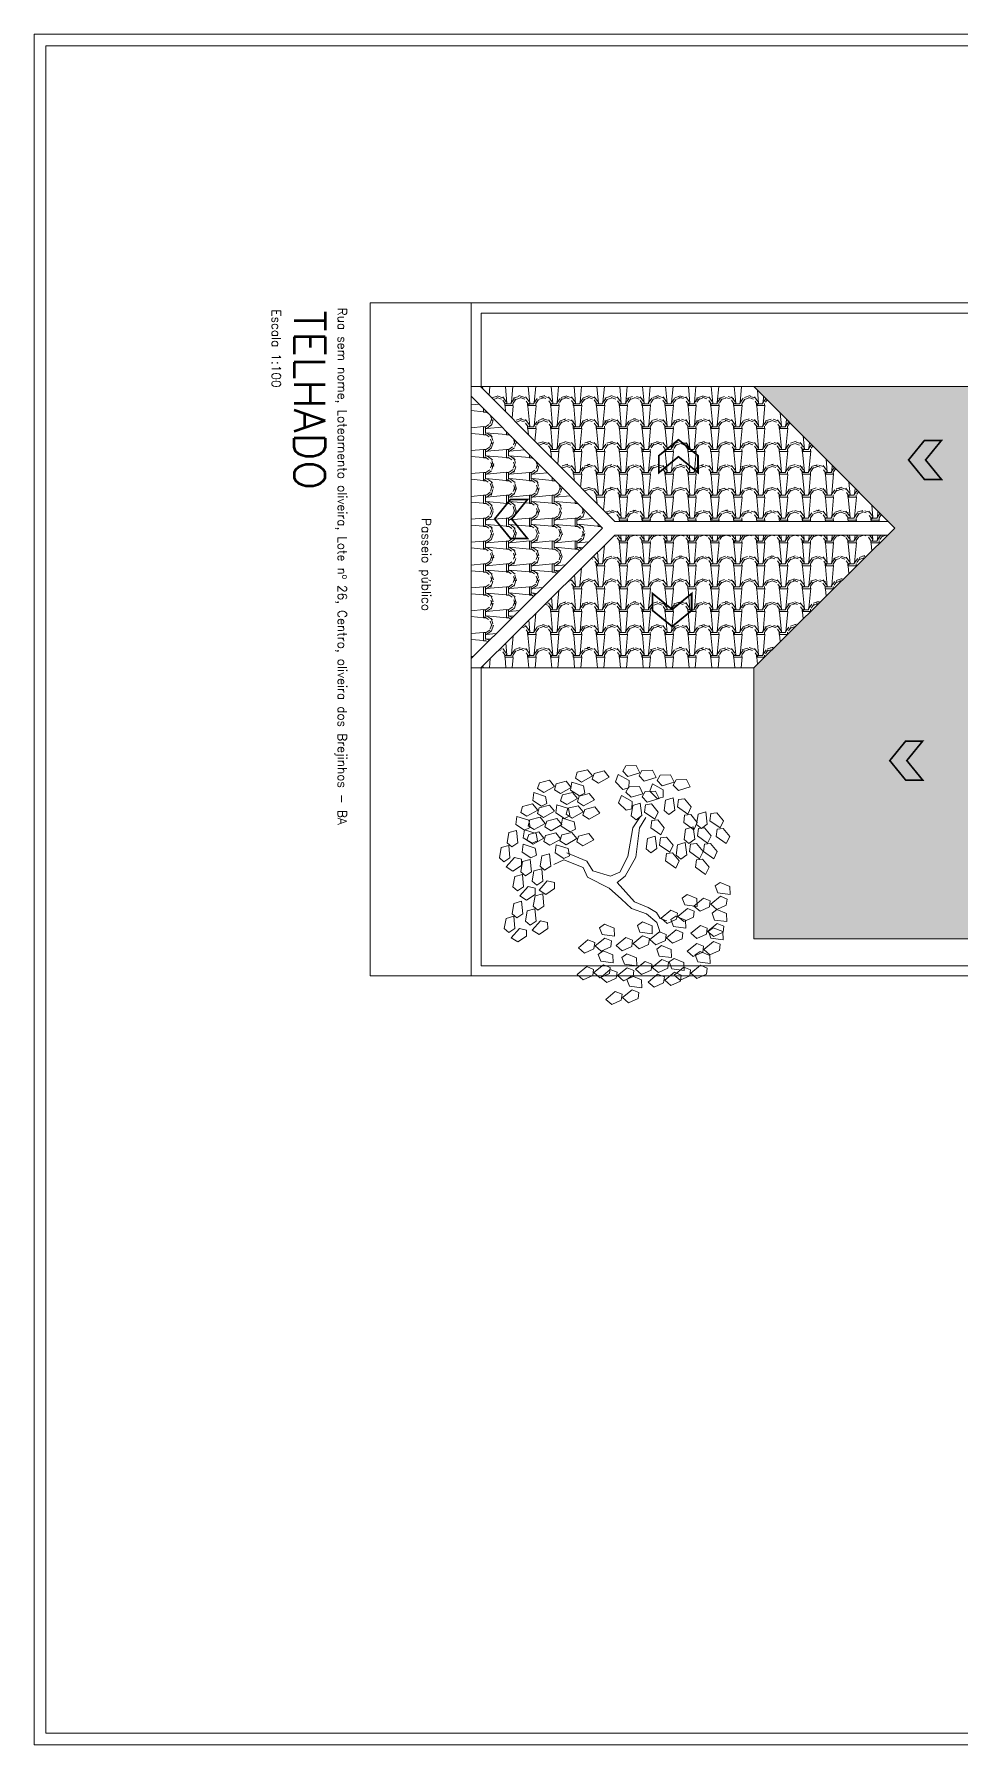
# Model space of a CAD drawing. Header units: metres. Extents: x 1628 to 1845, y 824 to 931.
# Drawn here: x 1682.78 to 1696.55, y 860.7 to 886.12 of the extents above; entities that cross this region are included whole.
import ezdxf

# ---------------------------------------------------------------- set-up
doc = ezdxf.new("R2010")
doc.units = ezdxf.units.M
doc.header["$LTSCALE"] = 0.15
doc.layers.get('0').update_dxf_attribs({"lineweight": 0, "plot": 0})
for name, color, linetype, lineweight in [('Alvenaria ext', 5, 'Continuous', 5), ('Alvenaria int', 150, 'Continuous', 5), ('Cotas', 1, 'Continuous', 0), ('Humanização', 108, 'Continuous', 0), ('JARDIM', 90, 'Continuous', 0), ('Telhado', 2, 'Continuous', 0), ('Texto', 7, 'Continuous', 0)]:
    doc.layers.add(name, color=color, linetype=linetype, lineweight=lineweight)
doc.styles.add('lunardi 02', font='romans.shx', dxfattribs={"height": 0.2})
doc.styles.add('lunardi 04', font='romans.shx', dxfattribs={"height": 0.4})
pattern_1 = [(35.2176, (0.034, -0.3128), (-3.39999971662, -2.3800003956), [0.07074958, -7.00419244]), (70.71, (0.0918, -0.272), (-2.03999540797, -5.78000176264), [0.07204464, -7.13242616]), (109.29, (0.1156, -0.204), (-2.03999540797, 5.78000176264), [0.07204464, -7.13242616]), (144.7824, (0.0918, -0.136), (-3.39999971662, 2.3800003956), [0.07074958, -7.00419244]), (180, (0.034, -0.0952), (-0.34, -0.34), [0.034, -0.306]), (0, (-6e-17, -0.3128), (0.34, 0.34), [0.034, -0.306]), (270, (0.0272, -0.3128), (0.34, -0.34), [0.0272, -0.3128]), (270, (-6e-17, -0.3128), (0.34, -0.34), [0.0272, -0.3128]), (35.5377, (0.0442, -0.34), (1.3599994043, 1.020000535), [0.0877438, -2.83704704]), (72.2553, (0.1156, -0.289), (2.38000365932, 7.47999871862), [0.08924592, -8.83534914]), (107.7447, (0.1428, -0.204), (2.38000365932, -7.47999871862), [0.08924592, -8.83534914]), (144.4623, (0.1156, -0.119), (1.3599994043, -1.020000535), [0.0877438, -2.83704704]), (180, (0.0442, -0.068), (-0.34, -0.34), [0.017, -0.323]), (0, (0.0272, -0.34), (0.34, 0.34), [0.017, -0.323]), (270, (0.0272, -5e-18), (0.34, -0.34), [0.068, -0.272]), (270, (0, 0), (0.34, -0.34), [0.0952, -0.2448]), (354.8056, (0.0408, -0.068), (-3.4000002278, 0.3399983764), [0.30043386, -3.45498888]), (5.1944, (0.0408, -0.34), (3.4000002278, 0.3399983764), [0.30043386, -3.45498888])]

# ---------------------------------------------------------------- blocks, each defined once
blk = doc.blocks.new('L', base_point=(1.3683, 0.5913))
for p, q in [((1.2809, 0.65), (1.3117, 0.675)), ((1.2937, 0.5998), (1.2809, 0.65)), ((1.3225, 0.5909), (1.2937, 0.5998)), ((1.3117, 0.675), (1.3419, 0.6213)), ((1.3419, 0.6213), (1.3225, 0.5909)), ((1.2753, 0.5668), (1.3061, 0.5917)), ((1.2881, 0.5166), (1.2753, 0.5668)), ((1.3169, 0.5076), (1.2881, 0.5166)), ((1.3061, 0.5917), (1.3362, 0.538)), ((1.3362, 0.538), (1.3169, 0.5076)), ((1.337, 0.4891), (1.3557, 0.5478)), ((1.3557, 0.5478), (1.3911, 0.5544)), ((1.4042, 0.5272), (1.3763, 0.4836)), ((1.3911, 0.5544), (1.4042, 0.5272)), ((1.3763, 0.4836), (1.337, 0.4891))]:
    blk.add_line(p, q)
blk = doc.blocks.new('A$C51412E84')
at = {"layer": 'JARDIM'}
for p, q in [((2.108, 2.214), (2.185, 2.334)), ((2.185, 2.334), (2.272, 2.39)), ((2.203, 2.186), (2.332, 2.343)), ((2.272, 2.39), (2.306, 2.491)), ((2.332, 2.343), (2.479, 2.39)), ((0.926, 1.983), (0.763, 2.094)), ((0.926, 2.085), (0.771, 2.177)), ((1.358, 2.029), (0.926, 2.085)), ((2.022, 2.011), (2.108, 2.214)), ((2.125, 1.965), (2.203, 2.186)), ((1.349, 1.909), (0.926, 1.983)), ((1.582, 1.789), (1.349, 1.909)), ((1.642, 1.872), (1.358, 2.029)), ((1.642, 1.65), (1.582, 1.789)), ((1.737, 1.752), (1.642, 1.872)), ((1.737, 1.752), (2.022, 2.011)), ((1.823, 1.632), (1.987, 1.817)), ((1.987, 1.817), (2.125, 1.965)), ((1.642, 1.65), (1.565, 1.392)), ((1.823, 1.632), (1.659, 1.309)), ((1.418, 1.299), (1.297, 1.004)), ((1.565, 1.392), (1.418, 1.299)), ((1.659, 1.309), (1.513, 1.244)), ((1.513, 1.244), (1.401, 0.958)), ((1.401, 0.958), (1.47, 0.81))]:
    blk.add_line(p, q, dxfattribs=at)
for p, xscale, yscale, zscale, rotation in [((1.004, 3.111), 2.999999999999999, 2.999999999999999, 2.999999999999999, 295.0165150851705), ((1.875, 3.11), 2.999999999999999, 2.999999999999999, 2.999999999999999, 190.1248425347959), ((2.28, 3.064), 2.999999999999999, 2.999999999999999, 2.999999999999999, 190.1248425347959), ((2.548, 3.009), 2.999999999999999, 2.999999999999999, 2.999999999999999, 190.1248425347959), ((1.228, 2.926), 2.999999999999999, 2.999999999999999, 2.999999999999999, 295.0165150851705), ((1.461, 2.806), 2.999999999999999, 2.999999999999999, 2.999999999999999, 295.0165150851705), ((2.901, 2.815), 2.999999999999999, 2.999999999999999, 2.999999999999999, 190.1248425347959), ((0.426, 2.556), 3.000000000000001, 3.000000000000001, 3.000000000000001, 347.8021081598378), ((0.797, 2.63), 2.999999999999999, 2.999999999999999, 2.999999999999999, 295.0165150851705), ((2.056, 2.621), 2.999999999999999, 2.999999999999999, 2.999999999999999, 190.1248425347959), ((2.375, 2.454), 2.999999999999999, 2.999999999999999, 2.999999999999999, 190.1248425347959), ((1.366, 2.362), 2.999999999999999, 2.999999999999999, 2.999999999999999, 295.0165150851705), ((2.815, 2.242), 2.999999999999999, 2.999999999999999, 2.999999999999999, 190.1248425347959), ((3.005, 2.427), 2.999999999999999, 2.999999999999999, 2.999999999999999, 190.1248425347959), ((0.288, 2.048), 3.000000000000001, 3.000000000000001, 3.000000000000001, 347.8021081598378), ((0.599, 2.094), 3.000000000000001, 3.000000000000001, 3.000000000000001, 347.8021081598378), ((0.875, 2.14), 2.999999999999999, 2.999999999999999, 2.999999999999999, 295.0165150851705), ((2.461, 1.955), 2.999999999999999, 2.999999999999999, 2.999999999999999, 190.1248425347959), ((2.936, 1.724), 2.999999999999999, 2.999999999999999, 2.999999999999999, 190.1248425347959), ((3.263, 1.798), 2.999999999999999, 2.999999999999999, 2.999999999999999, 190.1248425347959), ((2.496, 1.392), 2.999999999999999, 2.999999999999999, 2.999999999999999, 190.1248425347959), ((2.893, 1.373), 2.999999999999999, 2.999999999999999, 2.999999999999999, 190.1248425347959), ((1.608, 0.8), 3.000000000000015, 3.000000000000015, 3.000000000000015, 66.16076666471403), ((2.203, 0.699), 3.000000000000015, 3.000000000000015, 3.000000000000015, 66.16076666471403), ((1.263, 0.311), 3.000000000000015, 3.000000000000015, 3.000000000000015, 66.16076666471403), ((1.694, 0.514), 3.000000000000015, 3.000000000000015, 3.000000000000015, 66.16076666471403), ((2.315, 0.385), 3.000000000000015, 3.000000000000015, 3.000000000000015, 66.16076666471403)]:
    blk.add_blockref('L', p, dxfattribs=dict(at, xscale=xscale, yscale=yscale, zscale=zscale, rotation=rotation))
at = {"layer": 'JARDIM', "xscale": 3, "yscale": 3, "zscale": 3}
for p in [(0.34, 1.383), (0.676, 1.161), (0.875, 1.244), (1.271, 1.152), (0.495, 0.819), (0.849, 0.569), (1.047, 0.68), (1.263, 0.662)]:
    blk.add_blockref('L', p, dxfattribs=at)
blk = doc.blocks.new('ARROW009')
at = {"color": 0, "const_width": 0.05}
blk.add_lwpolyline([(0.032, 0), (0.5, 1), (1, 1), (0.532, 0), (1, -1), (0.5, -1), (0.032, 0)], dxfattribs=at)

msp = doc.modelspace()

# ---------------------------------------------------------------- hatches: boundary and pattern name
at = {"layer": 'Telhado', "ltscale": 10}
h = msp.add_hatch(dxfattribs=at)
h.set_pattern_fill('TROOF2', color=256, scale=0.34, pattern_type=2)
h.set_pattern_definition([(125.2176, (0.3128, 0.034), (2.3800003956, -3.39999971662), [0.07074958, -7.00419244]), (160.71, (0.272, 0.0918), (5.78000176264, -2.03999540797), [0.07204464, -7.13242616]), (199.29, (0.204, 0.1156), (-5.78000176264, -2.03999540797), [0.07204464, -7.13242616]), (234.7824, (0.136, 0.0918), (-2.3800003956, -3.39999971662), [0.07074958, -7.00419244]), (270, (0.0952, 0.034), (0.34, -0.34), [0.034, -0.306]), (90, (0.3128, 0), (-0.34, 0.34), [0.034, -0.306]), (0, (0.3128, 0.0272), (0.34, 0.34), [0.0272, -0.3128]), (0, (0.3128, 0), (0.34, 0.34), [0.0272, -0.3128]), (125.5377, (0.34, 0.0442), (-1.020000535, 1.3599994043), [0.0877438, -2.83704704]), (162.2553, (0.289, 0.1156), (-7.47999871862, 2.38000365932), [0.08924592, -8.83534914]), (197.7447, (0.204, 0.1428), (7.47999871862, 2.38000365932), [0.08924592, -8.83534914]), (234.4623, (0.119, 0.1156), (1.020000535, 1.3599994043), [0.0877438, -2.83704704]), (270, (0.068, 0.0442), (0.34, -0.34), [0.017, -0.323]), (90, (0.34, 0.0272), (-0.34, 0.34), [0.017, -0.323]), (0, (0, 0.0272), (0.34, 0.34), [0.068, -0.272]), (0, (0, 0), (0.34, 0.34), [0.0952, -0.2448]), (84.8056, (0.068, 0.0408), (-0.3399983764, -3.4000002278), [0.30043386, -3.45498888]), (95.1944, (0.34, 0.0408), (-0.3399983764, 3.4000002278), [0.30043386, -3.45498888])])
h.paths.add_polyline_path([(1691.412, 878.879), (1695.471, 878.879), (1693.476, 880.886), (1689.417, 880.886)])
h.paths.add_polyline_path([(1695.469, 878.679), (1691.411, 878.679), (1689.418, 876.705), (1693.476, 876.705)])
h = msp.add_hatch(dxfattribs=at)
h.set_pattern_fill('TROOF2', color=256, scale=0.34, angle=270, pattern_type=2)
h.set_pattern_definition(pattern_1)
h.paths.add_polyline_path([(1696.812, 880.679), (1697.212, 880.679), (1697.212, 880.886), (1693.476, 880.886), (1695.57, 878.779), (1693.476, 876.705), (1693.476, 872.678), (1697.212, 872.678), (1697.212, 875.829), (1696.812, 875.829)])
h = msp.add_hatch(dxfattribs=at)
h.set_pattern_fill('TROOF2', color=256, scale=0.34, angle=270, pattern_type=2)
h.set_pattern_definition(pattern_1)
h.paths.add_polyline_path([(1689.276, 876.846), (1691.228, 878.78), (1689.276, 880.744)])

# ---------------------------------------------------------------- linework, layer by layer
at = {"layer": 'Alvenaria ext', "ltscale": 10}
for p, q in [((1689.276, 882.128), (1687.776, 882.128)), ((1687.776, 882.128), (1687.776, 872.128)), ((1689.276, 872.128), (1687.776, 872.128))]:
    msp.add_line(p, q, dxfattribs=at)
at = {"layer": 'Alvenaria int', "ltscale": 10}
msp.add_lwpolyline([(1689.276, 882.128), (1714.276, 882.128), (1714.276, 872.128), (1689.276, 872.128)], close=True, dxfattribs=at)
msp.add_lwpolyline([(1689.426, 880.886), (1689.426, 881.978), (1714.126, 881.978), (1714.126, 872.278), (1689.426, 872.278), (1689.426, 876.705)], dxfattribs=at)
at = {"layer": 'Telhado', "ltscale": 10}
for p, q in [((1697.212, 880.886), (1689.276, 880.886)), ((1689.276, 880.886), (1689.276, 876.705)), ((1691.412, 878.879), (1689.417, 880.886)), ((1695.57, 878.779), (1693.476, 880.886)), ((1691.228, 878.78), (1689.276, 880.744)), ((1695.471, 878.879), (1691.412, 878.879)), ((1691.228, 878.78), (1689.276, 876.846)), ((1691.411, 878.679), (1689.418, 876.705)), ((1695.469, 878.679), (1691.411, 878.679)), ((1695.57, 878.779), (1693.476, 876.705)), ((1689.276, 876.705), (1693.476, 876.705)), ((1693.476, 876.705), (1693.476, 872.678)), ((1693.476, 872.678), (1697.212, 872.678))]:
    msp.add_line(p, q, dxfattribs=at)
at = {"layer": 'Texto', "ltscale": 10}
for points in [[(1682.784, 886.122), (1718.734, 886.122), (1718.734, 860.7), (1682.784, 860.7)], [(1682.955, 885.951), (1718.562, 885.951), (1718.562, 860.871), (1682.955, 860.871)]]:
    msp.add_lwpolyline(points, close=True, dxfattribs=at)

# ---------------------------------------------------------------- block references
at = {"layer": 'Cotas', "xscale": 0.5053634733262697, "zscale": 0.5053634733262697}
for p, yscale, rotation in [((1692.357, 880.112), 0.2902381149381199, 270), ((1692.263, 877.304), 0.2902381149378925, 90)]:
    msp.add_blockref('ARROW009', p, dxfattribs=dict(at, yscale=yscale, rotation=rotation))
at = {"layer": 'Cotas', "xscale": 0.5053634733262697, "yscale": 0.2902381149381199, "zscale": 0.5053634733262697}
for p in [(1695.76, 879.795), (1689.609, 878.917), (1695.481, 875.327)]:
    msp.add_blockref('ARROW009', p, dxfattribs=at)
at = {"layer": 'Humanização', "rotation": 270}
msp.add_blockref('A$C51412E84', (1689.695, 875.252), dxfattribs=at)

# ---------------------------------------------------------------- texts
at = {"layer": 'Texto', "attachment_point": 1, "rotation": 269.9957}
for s, insert, char_height, width, style in [('Escala 1:100', (1686.447, 882.033), 0.13171, 10.0154, 'lunardi 04'), ('TELHADO', (1687.106, 882.018), 0.4611, 7.39269, 'lunardi 02'), ('Rua sem nome, Loteamento oliveira, Lote nº 26, Centro, oliveira dos Brejinhos - BA', (1687.428, 882.057), 0.13171, 10.0154, 'lunardi 04'), ('Passeio público', (1688.676, 878.932), 0.13171, 2.34, 'lunardi 04')]:
    msp.add_mtext(s, dxfattribs=dict(at, insert=insert, char_height=char_height, width=width, style=style))

doc.saveas('drawing.dxf')
